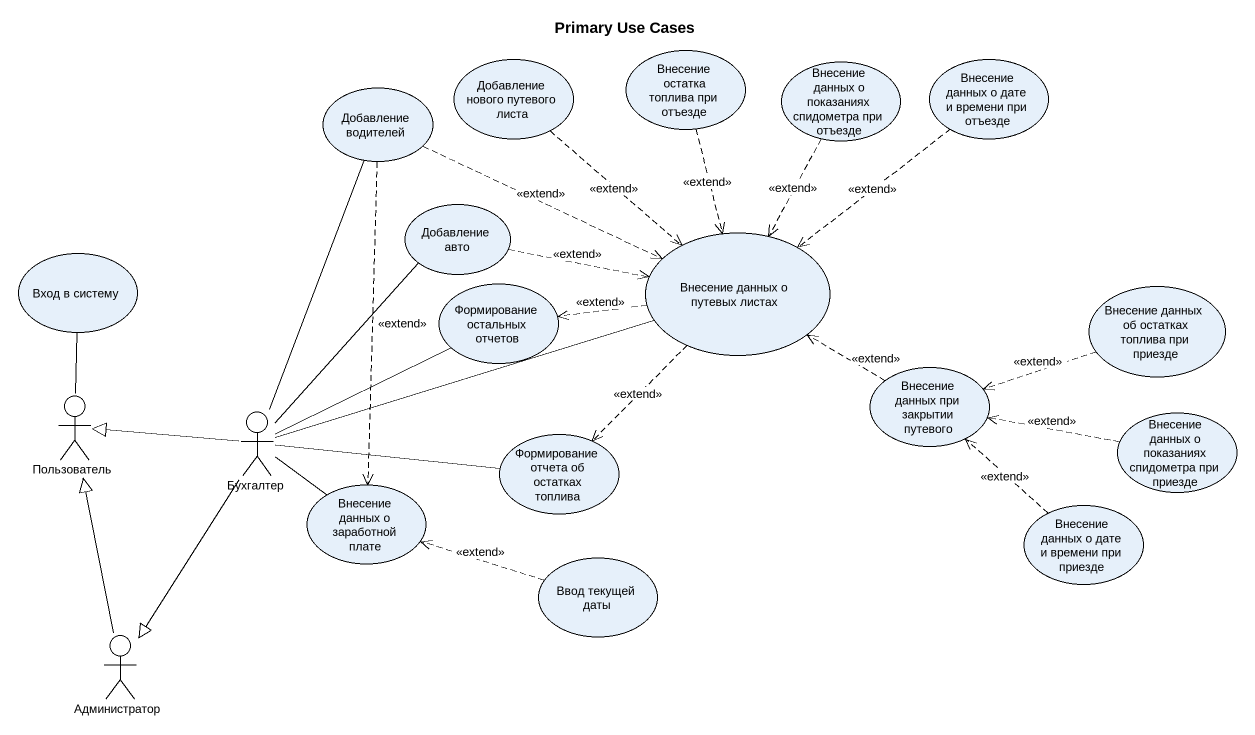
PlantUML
@startuml
title Primary Use Cases
usecase "Добавление нового путевого листа" as Добавление_нового_путевого
usecase "Внесение остатка топлива при отъезде" as Внесение_остатка_топлива
usecase "Внесение данных о показаниях спидометра при отъезде" as Внесение_данных_о
usecase "Внесение данных о дате и времени при отъезде" as Внесение_данных_о_дате_и
usecase "Добавление водителей" as Добавление_водителей
usecase "Добавление авто" as Добавление_авто
usecase "Вход в систему" as Вход_в_систему
usecase "Внесение данных о путевых листах" as Внесение_данных_о_путевых
usecase "Формирование остальных отчетов" as Формирование_остальных
usecase "Внесение данных об остатках топлива при приезде" as Внесение_данных_об_остатках
usecase "Внесение данных при закрытии путевого" as Внесение_данных_при
actor Пользователь
actor Бухгалтер
usecase "Внесение данных о показаниях спидометра при приезде" as Внесение_данных_о_2
usecase "Формирование отчета об остатках топлива" as Формирование_отчета_об
usecase "Внесение данных о заработной плате" as Внесение_данных_о_3
usecase "Внесение данных о дате и времени при приезде" as Внесение_данных_о_дате_и_2
usecase "Ввод текущей даты" as Ввод_текущей_даты
actor Администратор
Добавление_нового_путевого ..> Внесение_данных_о_путевых : <<extend>>
Внесение_остатка_топлива ..> Внесение_данных_о_путевых : <<extend>>
Внесение_данных_о ..> Внесение_данных_о_путевых : <<extend>>
Внесение_данных_о_дате_и ..> Внесение_данных_о_путевых : <<extend>>
Добавление_водителей .right.> Внесение_данных_о_путевых : <<extend>>
Добавление_водителей ..> Внесение_данных_о_3 : <<extend>>
Добавление_авто .right.> Внесение_данных_о_путевых : <<extend>>
Внесение_данных_о_путевых .left.> Формирование_остальных : <<extend>>
Внесение_данных_о_путевых ..> Формирование_отчета_об : <<extend>>
Внесение_данных_об_остатках .left.> Внесение_данных_при : <<extend>>
Внесение_данных_при .left.> Внесение_данных_о_путевых : <<extend>>
Пользователь -up- Вход_в_систему
Бухгалтер -up- Добавление_водителей
Бухгалтер -up- Добавление_авто
Бухгалтер -right- Внесение_данных_о_путевых
Бухгалтер -right- Формирование_остальных
Бухгалтер -left-|> Пользователь
Бухгалтер -right- Формирование_отчета_об
Бухгалтер -right- Внесение_данных_о_3
Бухгалтер --|> Администратор
Внесение_данных_о_2 .left.> Внесение_данных_при : <<extend>>
Внесение_данных_о_дате_и_2 .up.> Внесение_данных_при : <<extend>>
Ввод_текущей_даты .left.> Внесение_данных_о_3 : <<extend>>
Администратор -up-|> Пользователь
@enduml
